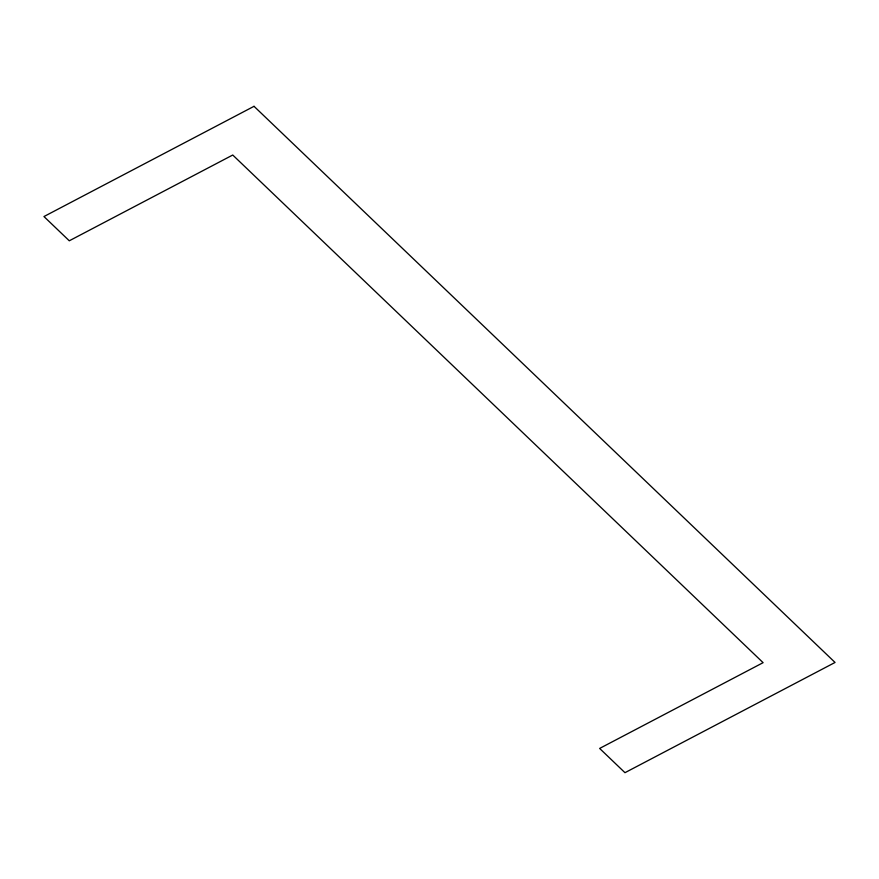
<?xml version="1.0" encoding="UTF-8"?>
<svg xmlns="http://www.w3.org/2000/svg" width="879" height="879" viewBox="0 0 879 879"><rect width="100%" height="100%" fill="white"/><g stroke="black" fill="none" stroke-linecap="round" stroke-linejoin="round"><path stroke-width="1.32" d="M254.031 106.315L43.95 216.542L69.287 240.791L232.748 155.023L763.104 662.667L599.643 748.436L624.969 772.685L835.05 662.458L254.031 106.315"/></g></svg>
